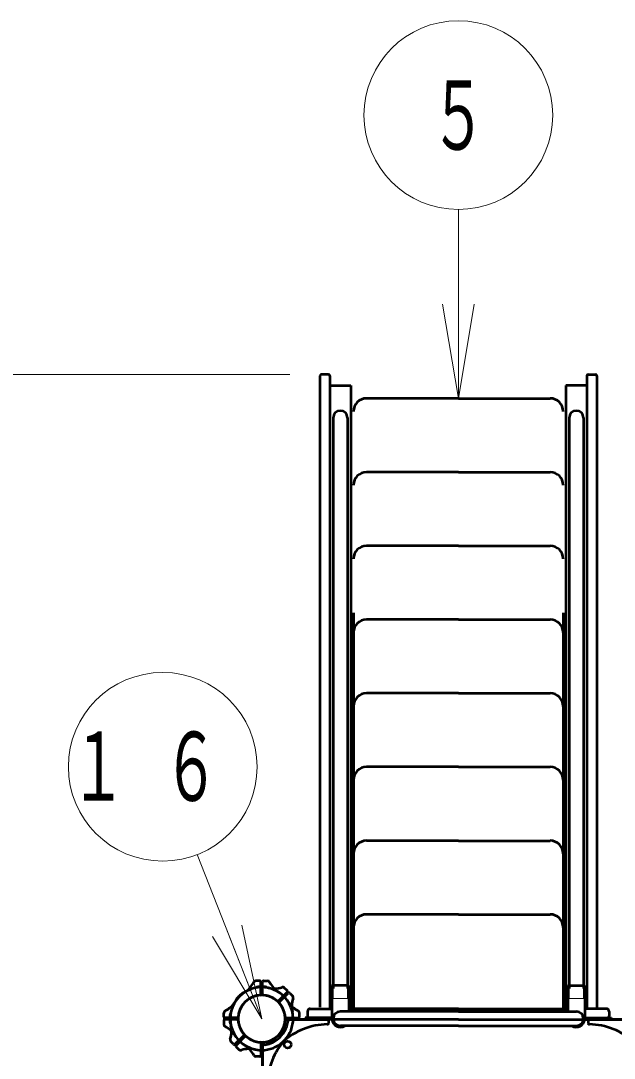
# Model space of a CAD drawing. Units: millimetres on the paper, scale 1:60. Extents: x -385 to 0, y -594 to 267.
# Drawn here: x -259.38 to -240.52, y 191.17 to 224.16 of the extents above; entities that cross this region are included whole.
import ezdxf
from ezdxf.enums import TextEntityAlignment as Align

# ---------------------------------------------------------------- set-up
doc = ezdxf.new("R2010")
doc.units = ezdxf.units.MM
doc.linetypes.add('USER1', pattern=[4.5, 2.5, -2])
doc.layers.add('LY_1', color=140, linetype='Continuous', lineweight=50)
doc.styles.add('ＭＳ ゴシック', font='')
doc.styles.get('ＭＳ ゴシック').set_extended_font_data('MS Gothic')

msp = doc.modelspace()

# ---------------------------------------------------------------- linework, layer by layer
at = {"layer": 'LY_1', "color": 7, "lineweight": 13}
for p, q in [((-245.476, 212.155), (-245.476, 218.162)), ((-245.476, 212.155), (-245.976, 215.155)), ((-244.976, 215.155), (-245.476, 212.155)), ((-245.476, 212.155), (-245.476, 215.155)), ((-250.826, 212.919), (-371.946, 212.919)), ((-251.726, 192.432), (-253.774, 197.649)), ((-252.357, 195.407), (-251.726, 192.432)), ((-251.726, 192.432), (-253.288, 195.042)), ((-251.726, 192.432), (-252.822, 195.224))]:
    msp.add_line(p, q, dxfattribs=at)
at = {"layer": 'LY_1'}
for p, q in [((-249.876, 212.869), (-249.876, 192.799)), ((-249.61, 212.919), (-249.826, 212.919)), ((-249.56, 212.869), (-249.56, 192.749)), ((-241.393, 212.869), (-241.393, 192.749)), ((-241.343, 212.919), (-241.126, 212.919)), ((-241.076, 212.869), (-241.076, 192.799)), ((-249.56, 212.565), (-248.893, 212.565)), ((-248.893, 212.565), (-248.893, 192.749)), ((-241.393, 212.565), (-242.06, 212.565)), ((-242.06, 212.565), (-242.06, 192.749)), ((-245.476, 212.155), (-248.393, 212.155)), ((-245.476, 212.155), (-242.56, 212.155)), ((-249.453, 211.535), (-249.453, 193.392)), ((-249, 211.535), (-249, 193.392)), ((-241.953, 211.535), (-241.953, 193.392)), ((-241.5, 211.535), (-241.5, 193.392)), ((-245.476, 209.811), (-248.393, 209.811)), ((-245.476, 209.811), (-242.56, 209.811)), ((-245.476, 207.467), (-248.393, 207.467)), ((-245.476, 207.467), (-242.56, 207.467)), ((-248.81, 205.332), (-248.81, 192.749)), ((-242.143, 205.332), (-242.143, 192.749)), ((-245.476, 205.124), (-248.393, 205.124)), ((-245.476, 205.124), (-242.56, 205.124)), ((-245.476, 202.78), (-248.393, 202.78)), ((-245.476, 202.78), (-242.56, 202.78)), ((-245.476, 200.436), (-248.393, 200.436)), ((-245.476, 200.436), (-242.56, 200.436)), ((-245.476, 198.092), (-248.393, 198.092)), ((-245.476, 198.092), (-242.56, 198.092)), ((-245.476, 195.749), (-248.393, 195.749)), ((-245.476, 195.749), (-242.56, 195.749)), ((-251.786, 193.639), (-251.917, 193.634)), ((-251.667, 193.639), (-251.546, 193.635)), ((-251.893, 193.418), (-251.893, 193.421)), ((-251.751, 193.213), (-251.751, 193.606)), ((-251.701, 193.213), (-251.701, 193.606)), ((-251.56, 193.418), (-251.56, 193.421)), ((-250.915, 193.328), (-251.011, 193.417)), ((-248.96, 193.492), (-249.493, 193.492)), ((-249.493, 193.492), (-249.493, 192.459)), ((-248.96, 193.492), (-248.96, 192.659)), ((-241.993, 193.492), (-241.993, 192.659)), ((-241.993, 193.492), (-241.46, 193.492)), ((-241.46, 193.492), (-241.46, 192.459)), ((-252.541, 193.011), (-252.543, 193.013)), ((-252.306, 193.247), (-252.307, 193.249)), ((-251.192, 193.002), (-250.914, 193.28)), ((-251.156, 192.967), (-250.879, 193.244)), ((-250.831, 193.243), (-250.741, 193.147)), ((-250.268, 192.665), (-250.268, 192.515)), ((-250.185, 192.749), (-249.493, 192.749)), ((-245.476, 192.659), (-249.226, 192.659)), ((-245.476, 192.749), (-248.96, 192.749)), ((-245.476, 192.749), (-241.993, 192.749)), ((-245.476, 192.659), (-241.726, 192.659)), ((-240.768, 192.749), (-241.46, 192.749)), ((-240.685, 192.665), (-240.685, 192.515)), ((-252.933, 192.491), (-252.929, 192.622)), ((-252.933, 192.372), (-252.929, 192.251)), ((-252.507, 192.457), (-252.9, 192.457)), ((-252.507, 192.407), (-252.9, 192.407)), ((-252.712, 192.599), (-252.715, 192.599)), ((-250.945, 192.457), (-250.552, 192.457)), ((-250.945, 192.407), (-249.635, 192.407)), ((-245.476, 192.407), (-250.816, 192.407)), ((-250.519, 192.491), (-250.523, 192.613)), ((-250.343, 192.459), (-250.343, 192.405)), ((-249.451, 192.459), (-250.343, 192.459)), ((-249.451, 192.405), (-250.343, 192.405)), ((-249.602, 192.372), (-249.607, 192.284)), ((-245.476, 192.407), (-240.136, 192.407)), ((-241.501, 192.459), (-240.61, 192.459)), ((-241.501, 192.405), (-240.61, 192.405)), ((-241.35, 192.372), (-241.346, 192.284)), ((-240.007, 192.407), (-241.317, 192.407)), ((-240.61, 192.459), (-240.61, 192.405)), ((-252.712, 192.265), (-252.715, 192.265)), ((-245.476, 192.205), (-249.226, 192.205)), ((-245.476, 192.205), (-241.726, 192.205)), ((-252.622, 191.62), (-252.705, 191.709)), ((-252.296, 191.897), (-252.574, 191.62)), ((-252.261, 191.862), (-252.539, 191.584)), ((-252.538, 191.536), (-252.449, 191.454)), ((-251.751, 191.651), (-251.751, 191.258)), ((-251.701, 191.651), (-251.701, 190.341)), ((-251.701, 186.182), (-251.701, 191.522)), ((-251.786, 191.225), (-251.907, 191.229))]:
    msp.add_line(p, q, dxfattribs=at)
at = {"layer": 'LY_1', "color": 7, "linetype": 'USER1', "lineweight": 13}
for p, q in [((-249.453, 193.492), (-249.453, 193.069)), ((-249, 193.492), (-249, 193.069)), ((-241.953, 193.492), (-241.953, 193.069)), ((-241.5, 193.492), (-241.5, 193.069)), ((-249, 193.069), (-249.453, 193.069)), ((-241.953, 193.069), (-241.5, 193.069))]:
    msp.add_line(p, q, dxfattribs=at)
at = {"layer": 'LY_1', "color": 7, "lineweight": 13}
for centre in [(-245.476, 221.162), (-254.87, 200.441)]:
    msp.add_circle(centre, 3, dxfattribs=at)
at = {"layer": 'LY_1'}
msp.add_circle((-250.901, 191.607), 0.108, dxfattribs=at)
for centre, radius, start, end in [((-249.826, 212.869), 0.05, 90, 180), ((-249.61, 212.869), 0.05, 0, 90), ((-241.343, 212.869), 0.05, 90, 180), ((-241.126, 212.869), 0.05, 0, 90), ((-248.393, 211.738), 0.417, 90, 180), ((-242.56, 211.738), 0.417, 0, 90), ((-249.226, 211.535), 0.227, 0, 180), ((-241.726, 211.535), 0.227, 0, 180), ((-248.393, 209.394), 0.417, 90, 180), ((-242.56, 209.394), 0.417, 0, 90), ((-248.393, 207.051), 0.417, 90, 180), ((-242.56, 207.051), 0.417, 0, 90), ((-248.393, 204.707), 0.417, 90, 180), ((-242.56, 204.707), 0.417, 0, 90), ((-248.393, 202.363), 0.417, 90, 180), ((-242.56, 202.363), 0.417, 0, 90), ((-248.393, 200.019), 0.417, 90, 180), ((-242.56, 200.019), 0.417, 0, 90), ((-248.393, 197.676), 0.417, 90, 180), ((-242.56, 197.676), 0.417, 0, 90), ((-248.393, 195.332), 0.417, 90, 180), ((-242.56, 195.332), 0.417, 0, 90), ((-251.785, 193.606), 0.0333, 0, 92), ((-251.668, 193.606), 0.0333, 88, 180), ((-251.726, 192.432), 1, 90, 147.2728), ((-251.726, 192.432), 1, 77.7272, 135), ((-252.717, 193.974), 0.833, 302.7272, 332.5412), ((-251.904, 193.551), 0.0833, 92, 152.5412), ((-251.876, 193.421), 0.0167, 98.6269, 180), ((-251.726, 192.432), 1.017, 90, 98.6269), ((-251.726, 192.432), 1.017, 81.3731, 90), ((-251.726, 192.432), 1, 32.7272, 90), ((-251.576, 193.421), 0.0167, 0, 81.3731), ((-251.548, 193.551), 0.0833, 27.4588, 88), ((-251.548, 193.551), 0.0833, 27.4588, 88), ((-251.337, 194.223), 0.833, 257.7272, 287.5412), ((-250.735, 193.974), 0.833, 207.4588, 237.2728), ((-251.06, 193.349), 0.0833, 47, 107.5412), ((-250.937, 193.303), 0.0333, 315, 47), ((-251.726, 192.432), 1, 122.7272, 180), ((-251.726, 192.432), 1, 135, 192.2728), ((-252.531, 193.025), 0.0167, 143.6269, 225), ((-251.726, 192.432), 1.017, 135, 143.6269), ((-251.726, 192.432), 0.75, 94.2707, 180), ((-251.726, 192.432), 0.75, 90, 175.7293), ((-251.726, 192.432), 1.017, 126.3731, 135), ((-252.319, 193.237), 0.0167, 45, 126.3731), ((-251.726, 192.432), 0.75, 49.2707, 135), ((-251.785, 193.213), 0.0333, 274.2707, 0), ((-251.726, 192.432), 0.75, 4.2707, 90), ((-251.668, 193.213), 0.0333, 180, 265.7293), ((-251.726, 192.432), 0.75, 0, 85.7293), ((-251.215, 193.025), 0.0333, 229.2707, 315), ((-251.726, 192.432), 1, 0, 57.2728), ((-250.855, 193.221), 0.0333, 43, 135), ((-249.935, 192.822), 0.833, 162.4588, 192.2728), ((-250.809, 193.098), 0.0833, 342.4588, 43), ((-252.846, 192.61), 0.0833, 117.4588, 178), ((-253.269, 193.423), 0.833, 297.4588, 327.2728), ((-251.726, 192.432), 0.75, 135, 220.7293), ((-251.726, 192.432), 0.75, 315, 40.7293), ((-251.133, 192.943), 0.0333, 135, 220.7293), ((-250.184, 193.423), 0.833, 212.7272, 242.5412), ((-250.607, 192.61), 0.0833, 2, 62.5412), ((-250.185, 192.665), 0.0833, 90, 180), ((-249.226, 192.432), 0.227, 90, 270), ((-241.726, 192.432), 0.227, 270, 90), ((-240.768, 192.665), 0.0833, 0, 90), ((-252.9, 192.49), 0.0333, 178, 270), ((-252.9, 192.374), 0.0333, 90, 182), ((-251.726, 192.432), 1.017, 171.3731, 180), ((-251.726, 192.432), 1.017, 180, 188.6269), ((-252.715, 192.582), 0.0167, 90, 171.3731), ((-251.726, 192.432), 1, 180, 237.2728), ((-252.507, 192.49), 0.0333, 270, 355.7293), ((-252.507, 192.374), 0.0333, 4.2707, 90), ((-251.726, 192.432), 0.75, 180, 265.7293), ((-251.726, 192.432), 0.75, 184.2707, 270), ((-251.726, 192.432), 0.75, 270, 355.7293), ((-251.726, 192.432), 0.75, 274.2707, 0), ((-251.726, 192.432), 0.833, 276.7872, 353.2128), ((-251.726, 192.432), 1, 317.7828, 0), ((-250.945, 192.49), 0.0333, 184.2707, 270), ((-250.945, 192.374), 0.0333, 90, 175.7293), ((-250.816, 192.324), 0.0833, 90, 173.2128), ((-251.726, 192.432), 1, 358.5675, 12.2728), ((-250.552, 192.49), 0.0333, 270, 2), ((-250.185, 192.515), 0.0833, 180, 222.8436), ((-249.635, 192.374), 0.0333, 357, 90), ((-249.226, 192.432), 0.267, 185.7392, 301.7883), ((-241.726, 192.432), 0.267, 238.2117, 354.2608), ((-241.317, 192.374), 0.0333, 90, 183), ((-240.768, 192.515), 0.0833, 317.1564, 0), ((-252.846, 192.254), 0.0833, 182, 242.5412), ((-252.846, 192.254), 0.0833, 182, 242.5412), ((-253.269, 191.441), 0.833, 32.7272, 62.5412), ((-252.715, 192.282), 0.0167, 188.6269, 270), ((-253.518, 192.042), 0.833, 342.4588, 12.2728), ((-249.598, 190.087), 2.167, 91.0841, 132.2172), ((-249.64, 192.286), 0.0333, 271.0842, 357), ((-241.312, 192.286), 0.0333, 183, 268.9158), ((-241.354, 190.087), 2.167, 47.7828, 88.9159), ((-252.644, 191.766), 0.0833, 162.4588, 223), ((-251.726, 192.432), 1, 212.7272, 270), ((-252.32, 191.921), 0.0333, 315, 40.7293), ((-252.237, 191.838), 0.0333, 49.2707, 135), ((-251.726, 192.432), 0.75, 229.2707, 315), ((-251.785, 191.651), 0.0333, 0, 85.7293), ((-251.726, 192.432), 1, 270, 312.2172), ((-251.668, 191.651), 0.0333, 94.2707, 180), ((-249.381, 190.304), 2.167, 137.7828, 178.9159), ((-252.597, 191.643), 0.0333, 223, 315), ((-252.515, 191.561), 0.0333, 135, 227), ((-252.392, 191.514), 0.0833, 227, 287.5412), ((-252.116, 190.64), 0.833, 77.7272, 107.5412), ((-252.717, 190.89), 0.833, 27.4588, 57.2728), ((-251.726, 192.432), 1, 257.7272, 271.4325), ((-251.618, 191.522), 0.0833, 96.7872, 180), ((-251.904, 191.312), 0.0833, 207.4588, 268), ((-251.785, 191.258), 0.0333, 268, 0)]:
    msp.add_arc(centre, radius, start, end, dxfattribs=at)

# ---------------------------------------------------------------- texts
at = {"layer": 'LY_1', "color": 7, "style": 'ＭＳ ゴシック', "width": 0.6}
msp.add_text('５', height=2.199, dxfattribs=at).set_placement((-245.476, 221.162), align=Align.MIDDLE_CENTER)
at = {"layer": 'LY_1', "color": 7, "insert": (-254.87, 200.441), "char_height": 2.199, "attachment_point": 5, "style": 'ＭＳ ゴシック'}
msp.add_mtext('\\T1.64;\\W0.6;１６', dxfattribs=at)

doc.saveas('drawing.dxf')
